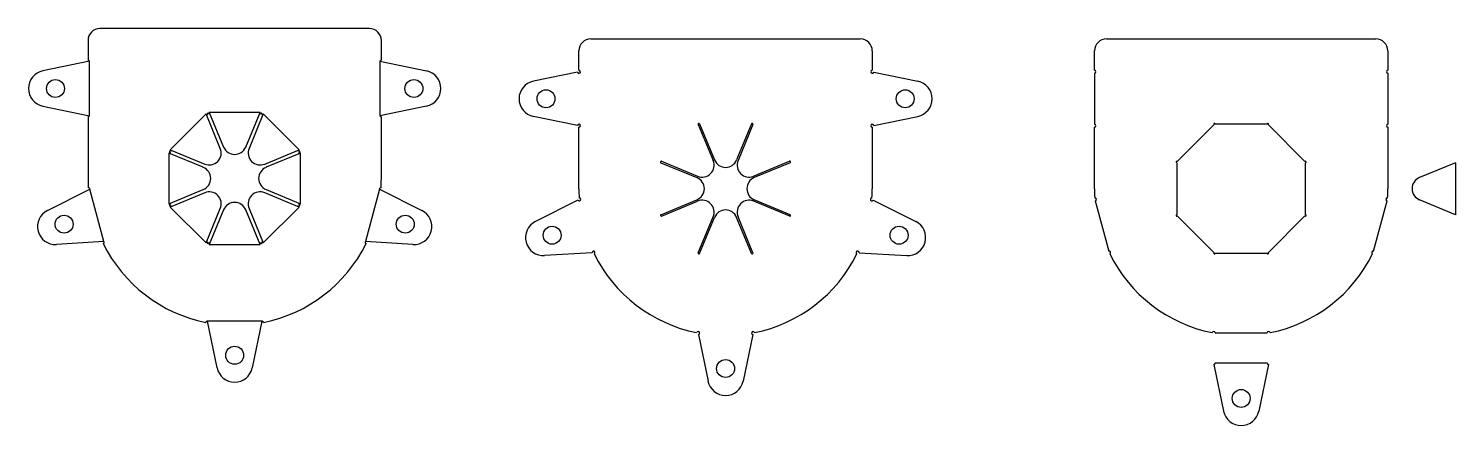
# Model space of a CAD drawing. Header units: millimetres. Extents: x 67 to 543, y 79 to 212.
import ezdxf

# ---------------------------------------------------------------- set-up
doc = ezdxf.new("R2010")
doc.units = ezdxf.units.MM
doc.layers.add('Outline', color=7, linetype='Continuous')

msp = doc.modelspace()

# ---------------------------------------------------------------- linework, layer by layer
at = {"color": 1}
for p, q in [((180.46, 211.63), (90.46, 211.63)), ((86.46, 207.63), (86.46, 201.13)), ((184.46, 201.13), (184.46, 207.63)), ((254.47, 208.2), (344.47, 208.2)), ((426.72, 208.2), (516.72, 208.2)), ((86.96, 200.71), (71.38, 197.51)), ((86.96, 200.71), (86.95, 200.71)), ((86.96, 182.56), (86.96, 200.71)), ((183.96, 200.71), (199.53, 197.51)), ((183.96, 200.71), (183.96, 182.56)), ((183.96, 200.71), (183.96, 200.71)), ((250.47, 197.7), (250.47, 204.2)), ((348.47, 204.2), (348.47, 197.7)), ((422.72, 197.7), (422.72, 204.2)), ((520.72, 204.2), (520.72, 197.7)), ((71.38, 185.76), (86.96, 182.56)), ((86.46, 182.13), (86.46, 161.63)), ((86.95, 182.56), (86.96, 182.56)), ((125.89, 183.18), (113.92, 171.2)), ((130.66, 171.66), (125.89, 183.18)), ((126.24, 182.82), (125.89, 183.18)), ((126.38, 182.96), (126.24, 182.82)), ((126.99, 183.13), (126.8, 183.13)), ((143.93, 183.63), (126.99, 183.63)), ((126.99, 183.63), (131.76, 172.11)), ((126.99, 183.63), (126.99, 183.13)), ((139.15, 172.11), (143.93, 183.63)), ((145.03, 183.18), (140.26, 171.66)), ((143.93, 183.13), (143.93, 183.63)), ((144.11, 183.13), (143.93, 183.13)), ((144.67, 182.82), (144.54, 182.96)), ((145.03, 183.18), (144.67, 182.82)), ((157, 171.2), (145.03, 183.18)), ((199.53, 185.76), (183.96, 182.56)), ((183.96, 182.56), (183.96, 182.56)), ((184.46, 161.63), (184.46, 182.13)), ((250.47, 158.2), (250.47, 178.7)), ((348.47, 178.7), (348.47, 158.2)), ((422.72, 158.2), (422.72, 178.7)), ((520.72, 178.7), (520.72, 158.2)), ((113.46, 170.1), (113.46, 153.17)), ((124.98, 165.33), (113.46, 170.1)), ((113.96, 170.1), (113.46, 170.1)), ((113.92, 171.2), (125.44, 166.43)), ((113.92, 171.2), (114.27, 170.85)), ((113.96, 170.29), (113.96, 170.1)), ((114.27, 170.85), (114.14, 170.72)), ((145.48, 166.43), (157, 171.2)), ((157.46, 170.1), (145.94, 165.33)), ((156.65, 170.85), (157, 171.2)), ((156.78, 170.72), (156.65, 170.85)), ((156.96, 170.1), (156.96, 170.29)), ((157.46, 170.1), (156.96, 170.1)), ((157.46, 153.17), (157.46, 170.1)), ((72.88, 150.95), (87.1, 158.07)), ((87.1, 158.07), (87.09, 158.07)), ((91.8, 140.54), (87.1, 158.07)), ((113.46, 153.17), (124.98, 157.94)), ((145.94, 157.94), (157.46, 153.17)), ((183.82, 158.07), (179.12, 140.54)), ((183.82, 158.07), (198.03, 150.95)), ((183.83, 158.07), (183.82, 158.07)), ((113.46, 153.17), (113.96, 153.17)), ((125.44, 156.84), (113.92, 152.06)), ((113.96, 153.17), (113.96, 152.98)), ((114.14, 152.55), (114.27, 152.42)), ((157, 152.06), (145.48, 156.84)), ((156.65, 152.42), (156.78, 152.55)), ((156.96, 153.17), (157.46, 153.17)), ((156.96, 152.98), (156.96, 153.17)), ((114.27, 152.42), (113.92, 152.06)), ((113.92, 152.06), (125.89, 140.09)), ((125.89, 140.09), (130.66, 151.61)), ((131.76, 151.15), (126.99, 139.63)), ((143.93, 139.63), (139.15, 151.15)), ((140.26, 151.61), (145.03, 140.09)), ((145.03, 140.09), (157, 152.06)), ((157, 152.06), (156.65, 152.42)), ((91.8, 140.54), (75.93, 139.6)), ((91.79, 140.54), (91.8, 140.54)), ((125.89, 140.09), (126.24, 140.44)), ((126.24, 140.44), (126.38, 140.31)), ((126.8, 140.13), (126.99, 140.13)), ((126.99, 140.13), (126.99, 139.63)), ((126.99, 139.63), (143.93, 139.63)), ((143.93, 140.13), (144.11, 140.13)), ((143.93, 139.63), (143.93, 140.13)), ((144.54, 140.31), (144.67, 140.44)), ((144.67, 140.44), (145.03, 140.09)), ((194.99, 139.6), (179.12, 140.54)), ((179.12, 140.54), (179.13, 140.54)), ((144.53, 114), (126.38, 114)), ((129.58, 98.43), (126.38, 114)), ((126.38, 114), (126.38, 113.99)), ((144.53, 114), (141.34, 98.43)), ((144.53, 113.99), (144.53, 114))]:
    msp.add_line(p, q, dxfattribs=at)
for centre in [(75.59, 191.63), (195.33, 191.63), (78.47, 146.36), (192.45, 146.36), (135.46, 102.63)]:
    msp.add_circle(centre, 3, dxfattribs=at)
for centre, radius, start, end in [((90.46, 207.63), 4, 90, 180), ((180.46, 207.63), 4, 0, 90), ((254.47, 204.2), 4, 90, 180), ((344.47, 204.2), 4, 0, 90), ((426.72, 204.2), 4, 90, 180), ((516.72, 204.2), 4, 0, 90), ((86.46, 200.63), 0.5, 8.6744, 90), ((184.46, 200.63), 0.5, 90, 171.3256), ((72.59, 191.63), 6, 101.604, 258.396), ((198.33, 191.63), 6, 281.604, 78.396), ((86.46, 182.63), 0.5, 270, 351.3256), ((126.55, 183.13), 0.25, 0, 225), ((144.36, 183.13), 0.25, 315, 180), ((184.46, 182.63), 0.5, 188.6744, 270), ((126.97, 170.13), 4, 247.5, 22.5), ((135.46, 173.64), 4, 202.5, 337.5), ((143.95, 170.13), 4, 157.5, 292.5), ((113.96, 170.54), 0.25, 45, 270), ((156.96, 170.54), 0.25, 270, 135), ((123.45, 161.63), 4, 292.5, 67.5), ((147.47, 161.63), 4, 112.5, 247.5), ((135.46, 161.63), 49, 180, 183.6196), ((86.59, 158.04), 0.5, 3.1504, 93.912), ((184.33, 158.04), 0.5, 86.088, 176.8496), ((135.46, 161.63), 49, 356.3804, 0), ((299.47, 158.2), 49, 180, 183.6196), ((299.47, 158.2), 49, 356.3804, 0), ((471.72, 158.2), 49, 180, 183.6196), ((471.72, 158.2), 49, 356.3804, 0), ((113.96, 152.73), 0.25, 90, 315), ((126.97, 153.14), 4, 337.5, 112.5), ((135.46, 149.62), 4, 22.5, 157.5), ((143.95, 153.14), 4, 67.5, 202.5), ((156.96, 152.73), 0.25, 225, 90), ((75.57, 145.59), 6, 116.604, 273.396), ((195.35, 145.59), 6, 266.604, 63.396), ((91.34, 140.31), 0.5, 296.088, 26.8496), ((135.46, 161.63), 49, 206.3804, 258.6196), ((126.55, 140.13), 0.25, 135, 0), ((144.36, 140.13), 0.25, 180, 45), ((135.46, 161.63), 49, 281.3804, 333.6196), ((179.58, 140.31), 0.5, 153.1504, 243.912), ((299.47, 158.2), 49, 206.3804, 258.6196), ((299.47, 158.2), 49, 281.3804, 333.6196), ((471.72, 158.2), 49, 206.3804, 258.6196), ((471.72, 158.2), 49, 281.3804, 333.6196), ((126.28, 113.5), 0.5, 78.1504, 168.912), ((144.64, 113.5), 0.5, 11.088, 101.8496), ((135.46, 99.63), 6, 191.604, 348.396)]:
    msp.add_arc(centre, radius, start, end, dxfattribs=at)
at = {"layer": 'Outline'}
for p, q in [((249.98, 197.1), (235.27, 194.08)), ((348.96, 197.1), (363.68, 194.08)), ((422.72, 196.7), (422.72, 179.7)), ((520.72, 196.7), (520.72, 179.7)), ((249.98, 179.3), (235.27, 182.33)), ((348.96, 179.3), (363.68, 182.33)), ((290.34, 179.61), (295.32, 167.59)), ((290.8, 179.8), (295.78, 167.78)), ((308.15, 179.8), (303.17, 167.78)), ((308.61, 179.61), (303.63, 167.59)), ((462.64, 179.53), (450.39, 167.29)), ((480.37, 179.7), (463.06, 179.7)), ((493.04, 167.29), (480.8, 179.53)), ((277.88, 166.88), (289.9, 161.9)), ((278.07, 167.34), (290.09, 162.36)), ((320.88, 167.34), (308.86, 162.36)), ((321.07, 166.88), (309.05, 161.9)), ((450.22, 166.86), (450.22, 149.55)), ((493.22, 149.55), (493.22, 166.86)), ((543.31, 166.88), (531.29, 161.9)), ((543.31, 166.88), (543.31, 149.53)), ((250.16, 154.39), (235.93, 147.26)), ((277.88, 149.53), (289.9, 154.51)), ((278.07, 149.07), (290.09, 154.05)), ((320.88, 149.07), (308.86, 154.05)), ((321.07, 149.53), (309.05, 154.51)), ((348.79, 154.39), (363.01, 147.26)), ((422.98, 154.13), (427.47, 137.36)), ((515.96, 137.36), (520.46, 154.13)), ((543.31, 149.53), (531.29, 154.51)), ((290.34, 136.8), (295.32, 148.82)), ((290.8, 136.61), (295.78, 148.63)), ((308.15, 136.61), (303.17, 148.63)), ((308.61, 136.8), (303.63, 148.82)), ((450.39, 149.12), (462.64, 136.88)), ((480.8, 136.88), (493.04, 149.12)), ((254.86, 136.85), (238.98, 135.91)), ((344.09, 136.85), (359.97, 135.91)), ((463.06, 136.7), (480.37, 136.7)), ((463.04, 110.07), (480.4, 110.07)), ((290.4, 109.58), (293.6, 94)), ((308.55, 109.58), (305.35, 94)), ((462.64, 99.58), (465.84, 84)), ((463.04, 100.07), (480.4, 100.07)), ((480.8, 99.58), (477.6, 84))]:
    msp.add_line(p, q, dxfattribs=at)
for centre in [(239.47, 188.2), (359.47, 188.2), (241.52, 142.68), (357.43, 142.68), (299.47, 98.2), (471.72, 88.2)]:
    msp.add_circle(centre, 3, dxfattribs=at)
for centre, radius, start, end in [((250.47, 197.2), 0.5, 191.604, 90), ((348.47, 197.2), 0.5, 90, 348.396), ((422.72, 197.2), 0.5, 270, 90), ((520.72, 197.2), 0.5, 90, 270), ((236.47, 188.2), 6, 101.604, 258.396), ((362.47, 188.2), 6, 281.604, 78.396), ((250.47, 179.2), 0.5, 270, 168.396), ((290.57, 179.7), 0.25, 22.5, 202.5), ((308.38, 179.7), 0.25, 337.5, 157.5), ((348.47, 179.2), 0.5, 11.604, 270), ((422.72, 179.2), 0.5, 270, 90), ((462.81, 179.7), 0.25, 0, 225), ((480.62, 179.7), 0.25, 315, 180), ((520.72, 179.2), 0.5, 90, 270), ((277.97, 167.11), 0.25, 67.5, 247.5), ((291.62, 166.06), 4, 247.5, 22.5), ((299.47, 169.31), 4, 202.5, 337.5), ((307.33, 166.06), 4, 157.5, 292.5), ((320.97, 167.11), 0.25, 292.5, 112.5), ((450.22, 167.11), 0.25, 45, 270), ((493.22, 167.11), 0.25, 270, 135), ((288.37, 158.2), 4, 292.5, 67.5), ((310.58, 158.2), 4, 112.5, 247.5), ((532.82, 158.2), 4, 112.5, 247.5), ((250.61, 154.61), 0.5, 206.604, 93.912), ((291.62, 150.35), 4, 337.5, 112.5), ((307.33, 150.35), 4, 67.5, 202.5), ((348.34, 154.61), 0.5, 86.088, 333.396), ((422.85, 154.61), 0.5, 285, 93.912), ((520.59, 154.61), 0.5, 86.088, 255), ((277.97, 149.3), 0.25, 112.5, 292.5), ((299.47, 147.1), 4, 22.5, 157.5), ((320.97, 149.3), 0.25, 247.5, 67.5), ((450.22, 149.3), 0.25, 90, 315), ((493.22, 149.3), 0.25, 225, 90), ((238.62, 141.9), 6, 116.604, 273.396), ((360.33, 141.9), 6, 266.604, 63.396), ((255.36, 136.88), 0.5, 296.088, 183.396), ((290.57, 136.7), 0.25, 157.5, 337.5), ((308.38, 136.7), 0.25, 202.5, 22.5), ((343.59, 136.88), 0.5, 356.604, 243.912), ((427.6, 136.88), 0.5, 296.088, 105), ((462.81, 136.7), 0.25, 135, 0), ((480.62, 136.7), 0.25, 180, 45), ((515.84, 136.88), 0.5, 75, 243.912), ((290.3, 110.07), 0.5, 281.604, 168.912), ((308.65, 110.07), 0.5, 11.088, 258.396), ((462.54, 110.07), 0.5, 0, 168.912), ((480.9, 110.07), 0.5, 11.088, 180), ((462.54, 100.07), 0.5, 281.604, 0), ((480.9, 100.07), 0.5, 180, 258.396), ((299.47, 95.2), 6, 191.604, 348.396), ((471.72, 85.2), 6, 191.604, 348.396)]:
    msp.add_arc(centre, radius, start, end, dxfattribs=at)

doc.saveas('drawing.dxf')
